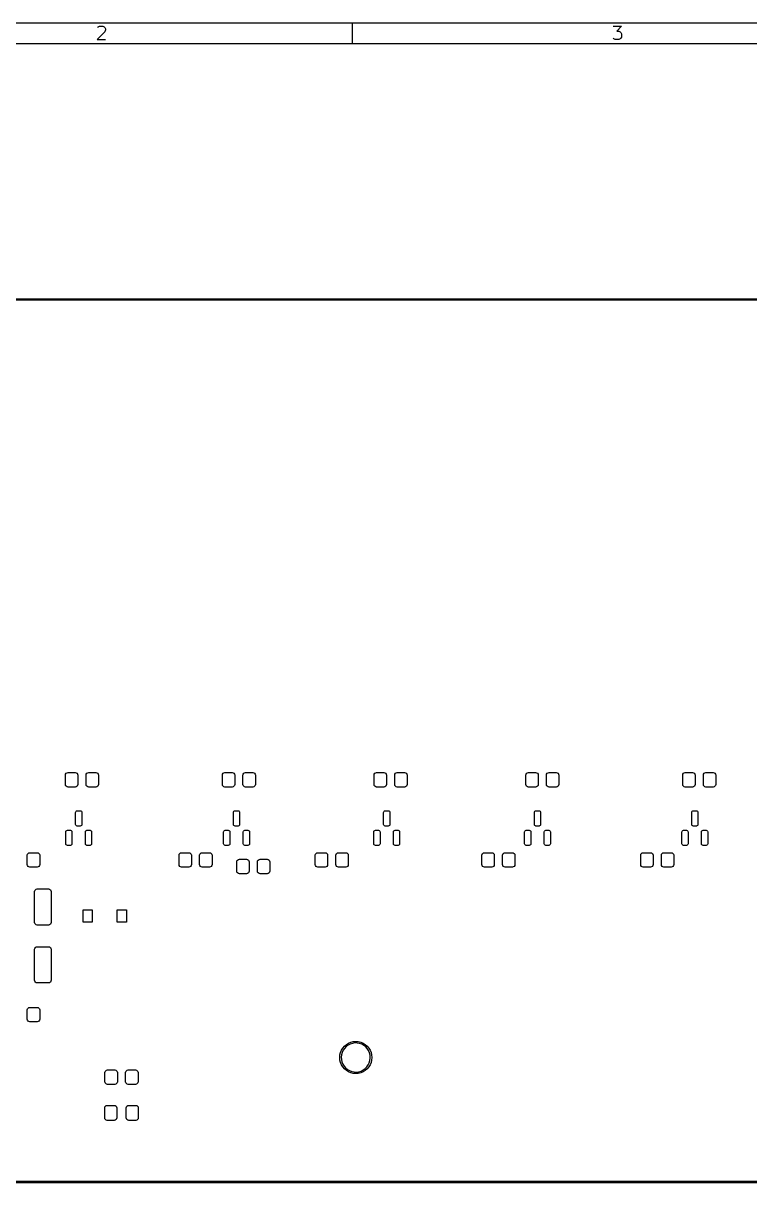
# Model space of a CAD drawing. Extents: x 10 to 287, y -200 to -10.
# Drawn here: x 78.1 to 148.5, y -122.3 to -10 of the extents above; entities that cross this region are included whole.
import ezdxf

# ---------------------------------------------------------------- set-up
doc = ezdxf.new("R2010")
doc.units = 0
doc.layers.add('BLACK', color=7, linetype='CONTINUOUS')

msp = doc.modelspace()

# ---------------------------------------------------------------- linework, layer by layer
at = {"layer": 'BLACK', "linetype": 'CONTINUOUS'}
for p, q in [((287.002, -10), (10, -10)), ((110, -12), (110, -10)), ((86.0036, -10.8452), (85.2607, -11.5881)), ((85.3226, -10.4119), (85.3845, -10.35)), ((85.3845, -10.35), (85.5083, -10.2881)), ((85.5083, -10.2881), (85.8179, -10.2881)), ((85.8179, -10.2881), (85.9417, -10.35)), ((85.9417, -10.35), (86.0036, -10.4119)), ((86.0036, -10.4119), (86.0655, -10.5357)), ((86.0655, -10.6595), (86.0036, -10.8452)), ((86.0655, -10.5357), (86.0655, -10.6595)), ((135.261, -10.2881), (136.065, -10.2881)), ((136.065, -10.2881), (135.632, -10.7833)), ((135.632, -10.7833), (135.818, -10.7833)), ((135.818, -10.7833), (135.942, -10.8452)), ((135.942, -10.8452), (136.004, -10.9071)), ((136.004, -10.9071), (136.065, -11.031)), ((136.065, -11.031), (136.065, -11.3405)), ((285.002, -12), (12, -12)), ((85.2607, -11.5881), (86.0655, -11.5881)), ((135.323, -11.5262), (135.261, -11.4643)), ((135.446, -11.5881), (135.323, -11.5262)), ((135.818, -11.5881), (135.446, -11.5881)), ((135.942, -11.5262), (135.818, -11.5881)), ((136.004, -11.4643), (135.942, -11.5262)), ((136.065, -11.3405), (136.004, -11.4643)), ((33.4913, -36.6809), (206.846, -36.7288)), ((206.771, -36.8788), (33.5663, -36.8309)), ((82.2, -82.85), (82.219, -82.7543)), ((82.2, -83.75), (82.2, -82.85)), ((82.219, -82.7543), (82.2732, -82.6732)), ((82.2732, -82.6732), (82.3543, -82.619)), ((82.3543, -82.619), (82.45, -82.6)), ((82.45, -82.6), (83.15, -82.6)), ((83.15, -82.6), (83.2457, -82.619)), ((83.2457, -82.619), (83.3268, -82.6732)), ((83.3268, -82.6732), (83.381, -82.7543)), ((83.381, -82.7543), (83.4, -82.85)), ((83.4, -82.85), (83.4, -83.75)), ((84.2, -82.85), (84.219, -82.7543)), ((84.2, -83.75), (84.2, -82.85)), ((84.219, -82.7543), (84.2732, -82.6732)), ((84.2732, -82.6732), (84.3543, -82.619)), ((84.3543, -82.619), (84.45, -82.6)), ((84.45, -82.6), (85.15, -82.6)), ((85.15, -82.6), (85.2457, -82.619)), ((85.2457, -82.619), (85.3268, -82.6732)), ((85.3268, -82.6732), (85.381, -82.7543)), ((85.381, -82.7543), (85.4, -82.85)), ((85.4, -82.85), (85.4, -83.75)), ((97.4, -82.85), (97.419, -82.7543)), ((97.4, -83.75), (97.4, -82.85)), ((97.419, -82.7543), (97.4732, -82.6732)), ((97.4732, -82.6732), (97.5543, -82.619)), ((97.5543, -82.619), (97.65, -82.6)), ((97.65, -82.6), (98.35, -82.6)), ((98.35, -82.6), (98.4457, -82.619)), ((98.4457, -82.619), (98.5268, -82.6732)), ((98.5268, -82.6732), (98.581, -82.7543)), ((98.581, -82.7543), (98.6, -82.85)), ((98.6, -82.85), (98.6, -83.75)), ((99.4, -82.85), (99.419, -82.7543)), ((99.4, -83.75), (99.4, -82.85)), ((99.419, -82.7543), (99.4732, -82.6732)), ((99.4732, -82.6732), (99.5543, -82.619)), ((99.5543, -82.619), (99.65, -82.6)), ((99.65, -82.6), (100.35, -82.6)), ((100.35, -82.6), (100.446, -82.619)), ((100.446, -82.619), (100.527, -82.6732)), ((100.527, -82.6732), (100.581, -82.7543)), ((100.581, -82.7543), (100.6, -82.85)), ((100.6, -82.85), (100.6, -83.75)), ((112.1, -82.85), (112.119, -82.7543)), ((112.1, -83.75), (112.1, -82.85)), ((112.119, -82.7543), (112.173, -82.6732)), ((112.173, -82.6732), (112.254, -82.619)), ((112.254, -82.619), (112.35, -82.6)), ((112.35, -82.6), (113.05, -82.6)), ((113.05, -82.6), (113.146, -82.619)), ((113.146, -82.619), (113.227, -82.6732)), ((113.227, -82.6732), (113.281, -82.7543)), ((113.281, -82.7543), (113.3, -82.85)), ((113.3, -82.85), (113.3, -83.75)), ((114.1, -82.85), (114.119, -82.7543)), ((114.1, -83.75), (114.1, -82.85)), ((114.119, -82.7543), (114.173, -82.6732)), ((114.173, -82.6732), (114.254, -82.619)), ((114.254, -82.619), (114.35, -82.6)), ((114.35, -82.6), (115.05, -82.6)), ((115.05, -82.6), (115.146, -82.619)), ((115.146, -82.619), (115.227, -82.6732)), ((115.227, -82.6732), (115.281, -82.7543)), ((115.281, -82.7543), (115.3, -82.85)), ((115.3, -82.85), (115.3, -83.75)), ((126.8, -82.85), (126.819, -82.7543)), ((126.8, -83.75), (126.8, -82.85)), ((126.819, -82.7543), (126.873, -82.6732)), ((126.873, -82.6732), (126.954, -82.619)), ((126.954, -82.619), (127.05, -82.6)), ((127.05, -82.6), (127.75, -82.6)), ((127.75, -82.6), (127.846, -82.619)), ((127.846, -82.619), (127.927, -82.6732)), ((127.927, -82.6732), (127.981, -82.7543)), ((127.981, -82.7543), (128, -82.85)), ((128, -82.85), (128, -83.75)), ((128.8, -82.85), (128.819, -82.7543)), ((128.8, -83.75), (128.8, -82.85)), ((128.819, -82.7543), (128.873, -82.6732)), ((128.873, -82.6732), (128.954, -82.619)), ((128.954, -82.619), (129.05, -82.6)), ((129.05, -82.6), (129.75, -82.6)), ((129.75, -82.6), (129.846, -82.619)), ((129.846, -82.619), (129.927, -82.6732)), ((129.927, -82.6732), (129.981, -82.7543)), ((129.981, -82.7543), (130, -82.85)), ((130, -82.85), (130, -83.75)), ((142, -82.85), (142.019, -82.7543)), ((142, -83.75), (142, -82.85)), ((142.019, -82.7543), (142.073, -82.6732)), ((142.073, -82.6732), (142.154, -82.619)), ((142.154, -82.619), (142.25, -82.6)), ((142.25, -82.6), (142.95, -82.6)), ((142.95, -82.6), (143.046, -82.619)), ((143.046, -82.619), (143.127, -82.6732)), ((143.127, -82.6732), (143.181, -82.7543)), ((143.181, -82.7543), (143.2, -82.85)), ((143.2, -82.85), (143.2, -83.75)), ((144, -82.85), (144.019, -82.7543)), ((144, -83.75), (144, -82.85)), ((144.019, -82.7543), (144.073, -82.6732)), ((144.073, -82.6732), (144.154, -82.619)), ((144.154, -82.619), (144.25, -82.6)), ((144.25, -82.6), (144.95, -82.6)), ((144.95, -82.6), (145.046, -82.619)), ((145.046, -82.619), (145.127, -82.6732)), ((145.127, -82.6732), (145.181, -82.7543)), ((145.181, -82.7543), (145.2, -82.85)), ((145.2, -82.85), (145.2, -83.75)), ((82.219, -83.8457), (82.2, -83.75)), ((82.2732, -83.9268), (82.219, -83.8457)), ((82.3543, -83.981), (82.2732, -83.9268)), ((82.45, -84), (82.3543, -83.981)), ((83.15, -84), (82.45, -84)), ((83.2457, -83.981), (83.15, -84)), ((83.3268, -83.9268), (83.2457, -83.981)), ((83.381, -83.8457), (83.3268, -83.9268)), ((83.4, -83.75), (83.381, -83.8457)), ((84.219, -83.8457), (84.2, -83.75)), ((84.2732, -83.9268), (84.219, -83.8457)), ((84.3543, -83.981), (84.2732, -83.9268)), ((84.45, -84), (84.3543, -83.981)), ((85.15, -84), (84.45, -84)), ((85.2457, -83.981), (85.15, -84)), ((85.3268, -83.9268), (85.2457, -83.981)), ((85.381, -83.8457), (85.3268, -83.9268)), ((85.4, -83.75), (85.381, -83.8457)), ((97.419, -83.8457), (97.4, -83.75)), ((97.4732, -83.9268), (97.419, -83.8457)), ((97.5543, -83.981), (97.4732, -83.9268)), ((97.65, -84), (97.5543, -83.981)), ((98.35, -84), (97.65, -84)), ((98.4457, -83.981), (98.35, -84)), ((98.5268, -83.9268), (98.4457, -83.981)), ((98.581, -83.8457), (98.5268, -83.9268)), ((98.6, -83.75), (98.581, -83.8457)), ((99.419, -83.8457), (99.4, -83.75)), ((99.4732, -83.9268), (99.419, -83.8457)), ((99.5543, -83.981), (99.4732, -83.9268)), ((99.65, -84), (99.5543, -83.981)), ((100.35, -84), (99.65, -84)), ((100.446, -83.981), (100.35, -84)), ((100.527, -83.9268), (100.446, -83.981)), ((100.581, -83.8457), (100.527, -83.9268)), ((100.6, -83.75), (100.581, -83.8457)), ((112.119, -83.8457), (112.1, -83.75)), ((112.173, -83.9268), (112.119, -83.8457)), ((112.254, -83.981), (112.173, -83.9268)), ((112.35, -84), (112.254, -83.981)), ((113.05, -84), (112.35, -84)), ((113.146, -83.981), (113.05, -84)), ((113.227, -83.9268), (113.146, -83.981)), ((113.281, -83.8457), (113.227, -83.9268)), ((113.3, -83.75), (113.281, -83.8457)), ((114.119, -83.8457), (114.1, -83.75)), ((114.173, -83.9268), (114.119, -83.8457)), ((114.254, -83.981), (114.173, -83.9268)), ((114.35, -84), (114.254, -83.981)), ((115.05, -84), (114.35, -84)), ((115.146, -83.981), (115.05, -84)), ((115.227, -83.9268), (115.146, -83.981)), ((115.281, -83.8457), (115.227, -83.9268)), ((115.3, -83.75), (115.281, -83.8457)), ((126.819, -83.8457), (126.8, -83.75)), ((126.873, -83.9268), (126.819, -83.8457)), ((126.954, -83.981), (126.873, -83.9268)), ((127.05, -84), (126.954, -83.981)), ((127.75, -84), (127.05, -84)), ((127.846, -83.981), (127.75, -84)), ((127.927, -83.9268), (127.846, -83.981)), ((127.981, -83.8457), (127.927, -83.9268)), ((128, -83.75), (127.981, -83.8457)), ((128.819, -83.8457), (128.8, -83.75)), ((128.873, -83.9268), (128.819, -83.8457)), ((128.954, -83.981), (128.873, -83.9268)), ((129.05, -84), (128.954, -83.981)), ((129.75, -84), (129.05, -84)), ((129.846, -83.981), (129.75, -84)), ((129.927, -83.9268), (129.846, -83.981)), ((129.981, -83.8457), (129.927, -83.9268)), ((130, -83.75), (129.981, -83.8457)), ((142.019, -83.8457), (142, -83.75)), ((142.073, -83.9268), (142.019, -83.8457)), ((142.154, -83.981), (142.073, -83.9268)), ((142.25, -84), (142.154, -83.981)), ((142.95, -84), (142.25, -84)), ((143.046, -83.981), (142.95, -84)), ((143.127, -83.9268), (143.046, -83.981)), ((143.181, -83.8457), (143.127, -83.9268)), ((143.2, -83.75), (143.181, -83.8457)), ((144.019, -83.8457), (144, -83.75)), ((144.073, -83.9268), (144.019, -83.8457)), ((144.154, -83.981), (144.073, -83.9268)), ((144.25, -84), (144.154, -83.981)), ((144.95, -84), (144.25, -84)), ((145.046, -83.981), (144.95, -84)), ((145.127, -83.9268), (145.046, -83.981)), ((145.181, -83.8457), (145.127, -83.9268)), ((145.2, -83.75), (145.181, -83.8457)), ((83.1832, -86.4613), (83.1946, -86.4039)), ((83.1832, -87.6363), (83.1832, -86.4613)), ((83.1946, -86.4039), (83.2271, -86.3553)), ((83.2271, -86.3553), (83.2758, -86.3228)), ((83.2758, -86.3228), (83.3332, -86.3113)), ((83.3332, -86.3113), (83.6332, -86.3113)), ((83.6332, -86.3113), (83.6906, -86.3228)), ((83.6906, -86.3228), (83.7393, -86.3553)), ((83.7393, -86.3553), (83.7718, -86.4039)), ((83.7718, -86.4039), (83.7832, -86.4613)), ((83.7832, -86.4613), (83.7832, -87.6363)), ((98.4771, -86.4613), (98.4886, -86.4039)), ((98.4771, -87.6363), (98.4771, -86.4613)), ((98.4886, -86.4039), (98.5211, -86.3553)), ((98.5211, -86.3553), (98.5697, -86.3228)), ((98.5697, -86.3228), (98.6271, -86.3113)), ((98.6271, -86.3113), (98.9271, -86.3113)), ((98.9271, -86.3113), (98.9845, -86.3228)), ((98.9845, -86.3228), (99.0332, -86.3553)), ((99.0332, -86.3553), (99.0657, -86.4039)), ((99.0657, -86.4039), (99.0771, -86.4613)), ((99.0771, -86.4613), (99.0771, -87.6363)), ((113.028, -86.4613), (113.04, -86.4039)), ((113.028, -87.6363), (113.028, -86.4613)), ((113.04, -86.4039), (113.072, -86.3553)), ((113.072, -86.3553), (113.121, -86.3228)), ((113.121, -86.3228), (113.178, -86.3113)), ((113.178, -86.3113), (113.478, -86.3113)), ((113.478, -86.3113), (113.536, -86.3228)), ((113.536, -86.3228), (113.584, -86.3553)), ((113.584, -86.3553), (113.617, -86.4039)), ((113.617, -86.4039), (113.628, -86.4613)), ((113.628, -86.4613), (113.628, -87.6363)), ((127.633, -86.4613), (127.645, -86.4039)), ((127.633, -87.6363), (127.633, -86.4613)), ((127.645, -86.4039), (127.677, -86.3553)), ((127.677, -86.3553), (127.726, -86.3228)), ((127.726, -86.3228), (127.783, -86.3113)), ((127.783, -86.3113), (128.083, -86.3113)), ((128.083, -86.3113), (128.141, -86.3228)), ((128.141, -86.3228), (128.189, -86.3553)), ((128.189, -86.3553), (128.222, -86.4039)), ((128.222, -86.4039), (128.233, -86.4613)), ((128.233, -86.4613), (128.233, -87.6363)), ((142.873, -86.4613), (142.885, -86.4039)), ((142.873, -87.6363), (142.873, -86.4613)), ((142.885, -86.4039), (142.917, -86.3553)), ((142.917, -86.3553), (142.966, -86.3228)), ((142.966, -86.3228), (143.023, -86.3113)), ((143.023, -86.3113), (143.323, -86.3113)), ((143.323, -86.3113), (143.381, -86.3228)), ((143.381, -86.3228), (143.429, -86.3553)), ((143.429, -86.3553), (143.462, -86.4039)), ((143.462, -86.4039), (143.473, -86.4613)), ((143.473, -86.4613), (143.473, -87.6363)), ((82.2332, -88.3363), (82.2446, -88.2789)), ((82.2332, -89.5113), (82.2332, -88.3363)), ((82.2446, -88.2789), (82.2771, -88.2303)), ((82.2771, -88.2303), (82.3258, -88.1978)), ((82.3258, -88.1978), (82.3832, -88.1863)), ((82.3832, -88.1863), (82.6832, -88.1863)), ((82.6832, -88.1863), (82.7406, -88.1978)), ((82.7406, -88.1978), (82.7893, -88.2303)), ((82.7893, -88.2303), (82.8218, -88.2789)), ((82.8218, -88.2789), (82.8332, -88.3363)), ((82.8332, -88.3363), (82.8332, -89.5113)), ((83.1946, -87.6937), (83.1832, -87.6363)), ((83.2271, -87.7424), (83.1946, -87.6937)), ((83.2758, -87.7749), (83.2271, -87.7424)), ((83.3332, -87.7863), (83.2758, -87.7749)), ((83.6332, -87.7863), (83.3332, -87.7863)), ((83.6906, -87.7749), (83.6332, -87.7863)), ((83.7393, -87.7424), (83.6906, -87.7749)), ((83.7718, -87.6937), (83.7393, -87.7424)), ((83.7832, -87.6363), (83.7718, -87.6937)), ((84.1332, -88.3363), (84.1446, -88.2789)), ((84.1332, -89.5113), (84.1332, -88.3363)), ((84.1446, -88.2789), (84.1771, -88.2303)), ((84.1771, -88.2303), (84.2258, -88.1978)), ((84.2258, -88.1978), (84.2832, -88.1863)), ((84.2832, -88.1863), (84.5832, -88.1863)), ((84.5832, -88.1863), (84.6406, -88.1978)), ((84.6406, -88.1978), (84.6893, -88.2303)), ((84.6893, -88.2303), (84.7218, -88.2789)), ((84.7218, -88.2789), (84.7332, -88.3363)), ((84.7332, -88.3363), (84.7332, -89.5113)), ((97.5271, -88.3363), (97.5386, -88.2789)), ((97.5271, -89.5113), (97.5271, -88.3363)), ((97.5386, -88.2789), (97.5711, -88.2303)), ((97.5711, -88.2303), (97.6197, -88.1978)), ((97.6197, -88.1978), (97.6771, -88.1863)), ((97.6771, -88.1863), (97.9771, -88.1863)), ((97.9771, -88.1863), (98.0345, -88.1978)), ((98.0345, -88.1978), (98.0832, -88.2303)), ((98.0832, -88.2303), (98.1157, -88.2789)), ((98.1157, -88.2789), (98.1271, -88.3363)), ((98.1271, -88.3363), (98.1271, -89.5113)), ((98.4886, -87.6937), (98.4771, -87.6363)), ((98.5211, -87.7424), (98.4886, -87.6937)), ((98.5697, -87.7749), (98.5211, -87.7424)), ((98.6271, -87.7863), (98.5697, -87.7749)), ((98.9271, -87.7863), (98.6271, -87.7863)), ((98.9845, -87.7749), (98.9271, -87.7863)), ((99.0332, -87.7424), (98.9845, -87.7749)), ((99.0657, -87.6937), (99.0332, -87.7424)), ((99.0771, -87.6363), (99.0657, -87.6937)), ((99.4271, -88.3363), (99.4386, -88.2789)), ((99.4271, -89.5113), (99.4271, -88.3363)), ((99.4386, -88.2789), (99.4711, -88.2303)), ((99.4711, -88.2303), (99.5197, -88.1978)), ((99.5197, -88.1978), (99.5771, -88.1863)), ((99.5771, -88.1863), (99.8771, -88.1863)), ((99.8771, -88.1863), (99.9345, -88.1978)), ((99.9345, -88.1978), (99.9832, -88.2303)), ((99.9832, -88.2303), (100.016, -88.2789)), ((100.016, -88.2789), (100.027, -88.3363)), ((100.027, -88.3363), (100.027, -89.5113)), ((112.078, -88.3363), (112.09, -88.2789)), ((112.078, -89.5113), (112.078, -88.3363)), ((112.09, -88.2789), (112.122, -88.2303)), ((112.122, -88.2303), (112.171, -88.1978)), ((112.171, -88.1978), (112.228, -88.1863)), ((112.228, -88.1863), (112.528, -88.1863)), ((112.528, -88.1863), (112.586, -88.1978)), ((112.586, -88.1978), (112.634, -88.2303)), ((112.634, -88.2303), (112.667, -88.2789)), ((112.667, -88.2789), (112.678, -88.3363)), ((112.678, -88.3363), (112.678, -89.5113)), ((113.04, -87.6937), (113.028, -87.6363)), ((113.072, -87.7424), (113.04, -87.6937)), ((113.121, -87.7749), (113.072, -87.7424)), ((113.178, -87.7863), (113.121, -87.7749)), ((113.478, -87.7863), (113.178, -87.7863)), ((113.536, -87.7749), (113.478, -87.7863)), ((113.584, -87.7424), (113.536, -87.7749)), ((113.617, -87.6937), (113.584, -87.7424)), ((113.628, -87.6363), (113.617, -87.6937)), ((113.978, -88.3363), (113.99, -88.2789)), ((113.978, -89.5113), (113.978, -88.3363)), ((113.99, -88.2789), (114.022, -88.2303)), ((114.022, -88.2303), (114.071, -88.1978)), ((114.071, -88.1978), (114.128, -88.1863)), ((114.128, -88.1863), (114.428, -88.1863)), ((114.428, -88.1863), (114.486, -88.1978)), ((114.486, -88.1978), (114.534, -88.2303)), ((114.534, -88.2303), (114.567, -88.2789)), ((114.567, -88.2789), (114.578, -88.3363)), ((114.578, -88.3363), (114.578, -89.5113)), ((126.683, -88.3363), (126.695, -88.2789)), ((126.683, -89.5113), (126.683, -88.3363)), ((126.695, -88.2789), (126.727, -88.2303)), ((126.727, -88.2303), (126.776, -88.1978)), ((126.776, -88.1978), (126.833, -88.1863)), ((126.833, -88.1863), (127.133, -88.1863)), ((127.133, -88.1863), (127.191, -88.1978)), ((127.191, -88.1978), (127.239, -88.2303)), ((127.239, -88.2303), (127.272, -88.2789)), ((127.272, -88.2789), (127.283, -88.3363)), ((127.283, -88.3363), (127.283, -89.5113)), ((127.645, -87.6937), (127.633, -87.6363)), ((127.677, -87.7424), (127.645, -87.6937)), ((127.726, -87.7749), (127.677, -87.7424)), ((127.783, -87.7863), (127.726, -87.7749)), ((128.083, -87.7863), (127.783, -87.7863)), ((128.141, -87.7749), (128.083, -87.7863)), ((128.189, -87.7424), (128.141, -87.7749)), ((128.222, -87.6937), (128.189, -87.7424)), ((128.233, -87.6363), (128.222, -87.6937)), ((128.583, -88.3363), (128.595, -88.2789)), ((128.583, -89.5113), (128.583, -88.3363)), ((128.595, -88.2789), (128.627, -88.2303)), ((128.627, -88.2303), (128.676, -88.1978)), ((128.676, -88.1978), (128.733, -88.1863)), ((128.733, -88.1863), (129.033, -88.1863)), ((129.033, -88.1863), (129.091, -88.1978)), ((129.091, -88.1978), (129.139, -88.2303)), ((129.139, -88.2303), (129.172, -88.2789)), ((129.172, -88.2789), (129.183, -88.3363)), ((129.183, -88.3363), (129.183, -89.5113)), ((141.923, -88.3363), (141.935, -88.2789)), ((141.923, -89.5113), (141.923, -88.3363)), ((141.935, -88.2789), (141.967, -88.2303)), ((141.967, -88.2303), (142.016, -88.1978)), ((142.016, -88.1978), (142.073, -88.1863)), ((142.073, -88.1863), (142.373, -88.1863)), ((142.373, -88.1863), (142.431, -88.1978)), ((142.431, -88.1978), (142.479, -88.2303)), ((142.479, -88.2303), (142.512, -88.2789)), ((142.512, -88.2789), (142.523, -88.3363)), ((142.523, -88.3363), (142.523, -89.5113)), ((142.885, -87.6937), (142.873, -87.6363)), ((142.917, -87.7424), (142.885, -87.6937)), ((142.966, -87.7749), (142.917, -87.7424)), ((143.023, -87.7863), (142.966, -87.7749)), ((143.323, -87.7863), (143.023, -87.7863)), ((143.381, -87.7749), (143.323, -87.7863)), ((143.429, -87.7424), (143.381, -87.7749)), ((143.462, -87.6937), (143.429, -87.7424)), ((143.473, -87.6363), (143.462, -87.6937)), ((143.823, -88.3363), (143.835, -88.2789)), ((143.823, -89.5113), (143.823, -88.3363)), ((143.835, -88.2789), (143.867, -88.2303)), ((143.867, -88.2303), (143.916, -88.1978)), ((143.916, -88.1978), (143.973, -88.1863)), ((143.973, -88.1863), (144.273, -88.1863)), ((144.273, -88.1863), (144.331, -88.1978)), ((144.331, -88.1978), (144.379, -88.2303)), ((144.379, -88.2303), (144.412, -88.2789)), ((144.412, -88.2789), (144.423, -88.3363)), ((144.423, -88.3363), (144.423, -89.5113)), ((82.2446, -89.5687), (82.2332, -89.5113)), ((82.2771, -89.6174), (82.2446, -89.5687)), ((82.3258, -89.6499), (82.2771, -89.6174)), ((82.3832, -89.6613), (82.3258, -89.6499)), ((82.6832, -89.6613), (82.3832, -89.6613)), ((82.7406, -89.6499), (82.6832, -89.6613)), ((82.7893, -89.6174), (82.7406, -89.6499)), ((82.8218, -89.5687), (82.7893, -89.6174)), ((82.8332, -89.5113), (82.8218, -89.5687)), ((84.1446, -89.5687), (84.1332, -89.5113)), ((84.1771, -89.6174), (84.1446, -89.5687)), ((84.2258, -89.6499), (84.1771, -89.6174)), ((84.2832, -89.6613), (84.2258, -89.6499)), ((84.5832, -89.6613), (84.2832, -89.6613)), ((84.6406, -89.6499), (84.5832, -89.6613)), ((84.6893, -89.6174), (84.6406, -89.6499)), ((84.7218, -89.5687), (84.6893, -89.6174)), ((84.7332, -89.5113), (84.7218, -89.5687)), ((97.5386, -89.5687), (97.5271, -89.5113)), ((97.5711, -89.6174), (97.5386, -89.5687)), ((97.6197, -89.6499), (97.5711, -89.6174)), ((97.6771, -89.6613), (97.6197, -89.6499)), ((97.9771, -89.6613), (97.6771, -89.6613)), ((98.0345, -89.6499), (97.9771, -89.6613)), ((98.0832, -89.6174), (98.0345, -89.6499)), ((98.1157, -89.5687), (98.0832, -89.6174)), ((98.1271, -89.5113), (98.1157, -89.5687)), ((99.4386, -89.5687), (99.4271, -89.5113)), ((99.4711, -89.6174), (99.4386, -89.5687)), ((99.5197, -89.6499), (99.4711, -89.6174)), ((99.5771, -89.6613), (99.5197, -89.6499)), ((99.8771, -89.6613), (99.5771, -89.6613)), ((99.9345, -89.6499), (99.8771, -89.6613)), ((99.9832, -89.6174), (99.9345, -89.6499)), ((100.016, -89.5687), (99.9832, -89.6174)), ((100.027, -89.5113), (100.016, -89.5687)), ((112.09, -89.5687), (112.078, -89.5113)), ((112.122, -89.6174), (112.09, -89.5687)), ((112.171, -89.6499), (112.122, -89.6174)), ((112.228, -89.6613), (112.171, -89.6499)), ((112.528, -89.6613), (112.228, -89.6613)), ((112.586, -89.6499), (112.528, -89.6613)), ((112.634, -89.6174), (112.586, -89.6499)), ((112.667, -89.5687), (112.634, -89.6174)), ((112.678, -89.5113), (112.667, -89.5687)), ((113.99, -89.5687), (113.978, -89.5113)), ((114.022, -89.6174), (113.99, -89.5687)), ((114.071, -89.6499), (114.022, -89.6174)), ((114.128, -89.6613), (114.071, -89.6499)), ((114.428, -89.6613), (114.128, -89.6613)), ((114.486, -89.6499), (114.428, -89.6613)), ((114.534, -89.6174), (114.486, -89.6499)), ((114.567, -89.5687), (114.534, -89.6174)), ((114.578, -89.5113), (114.567, -89.5687)), ((126.695, -89.5687), (126.683, -89.5113)), ((126.727, -89.6174), (126.695, -89.5687)), ((126.776, -89.6499), (126.727, -89.6174)), ((126.833, -89.6613), (126.776, -89.6499)), ((127.133, -89.6613), (126.833, -89.6613)), ((127.191, -89.6499), (127.133, -89.6613)), ((127.239, -89.6174), (127.191, -89.6499)), ((127.272, -89.5687), (127.239, -89.6174)), ((127.283, -89.5113), (127.272, -89.5687)), ((128.595, -89.5687), (128.583, -89.5113)), ((128.627, -89.6174), (128.595, -89.5687)), ((128.676, -89.6499), (128.627, -89.6174)), ((128.733, -89.6613), (128.676, -89.6499)), ((129.033, -89.6613), (128.733, -89.6613)), ((129.091, -89.6499), (129.033, -89.6613)), ((129.139, -89.6174), (129.091, -89.6499)), ((129.172, -89.5687), (129.139, -89.6174)), ((129.183, -89.5113), (129.172, -89.5687)), ((141.935, -89.5687), (141.923, -89.5113)), ((141.967, -89.6174), (141.935, -89.5687)), ((142.016, -89.6499), (141.967, -89.6174)), ((142.073, -89.6613), (142.016, -89.6499)), ((142.373, -89.6613), (142.073, -89.6613)), ((142.431, -89.6499), (142.373, -89.6613)), ((142.479, -89.6174), (142.431, -89.6499)), ((142.512, -89.5687), (142.479, -89.6174)), ((142.523, -89.5113), (142.512, -89.5687)), ((143.835, -89.5687), (143.823, -89.5113)), ((143.867, -89.6174), (143.835, -89.5687)), ((143.916, -89.6499), (143.867, -89.6174)), ((143.973, -89.6613), (143.916, -89.6499)), ((144.273, -89.6613), (143.973, -89.6613)), ((144.331, -89.6499), (144.273, -89.6613)), ((144.379, -89.6174), (144.331, -89.6499)), ((144.412, -89.5687), (144.379, -89.6174)), ((144.423, -89.5113), (144.412, -89.5687)), ((78.505, -90.6121), (78.524, -90.5164)), ((78.505, -91.5121), (78.505, -90.6121)), ((78.524, -90.5164), (78.5782, -90.4353)), ((78.5782, -90.4353), (78.6593, -90.3811)), ((78.6593, -90.3811), (78.755, -90.3621)), ((78.755, -90.3621), (79.455, -90.3621)), ((79.455, -90.3621), (79.5507, -90.3811)), ((79.5507, -90.3811), (79.6318, -90.4353)), ((79.6318, -90.4353), (79.686, -90.5164)), ((79.686, -90.5164), (79.705, -90.6121)), ((79.705, -90.6121), (79.705, -91.5121)), ((93.2, -90.6121), (93.219, -90.5164)), ((93.2, -91.5121), (93.2, -90.6121)), ((93.219, -90.5164), (93.2732, -90.4353)), ((93.2732, -90.4353), (93.3543, -90.3811)), ((93.3543, -90.3811), (93.45, -90.3621)), ((93.45, -90.3621), (94.15, -90.3621)), ((94.15, -90.3621), (94.2457, -90.3811)), ((94.2457, -90.3811), (94.3268, -90.4353)), ((94.3268, -90.4353), (94.381, -90.5164)), ((94.381, -90.5164), (94.4, -90.6121)), ((94.4, -90.6121), (94.4, -91.5121)), ((95.2, -90.6121), (95.219, -90.5164)), ((95.2, -91.5121), (95.2, -90.6121)), ((95.219, -90.5164), (95.2732, -90.4353)), ((95.2732, -90.4353), (95.3543, -90.3811)), ((95.3543, -90.3811), (95.45, -90.3621)), ((95.45, -90.3621), (96.15, -90.3621)), ((96.15, -90.3621), (96.2457, -90.3811)), ((96.2457, -90.3811), (96.3268, -90.4353)), ((96.3268, -90.4353), (96.381, -90.5164)), ((96.381, -90.5164), (96.4, -90.6121)), ((96.4, -90.6121), (96.4, -91.5121)), ((106.4, -90.6121), (106.419, -90.5164)), ((106.4, -91.5121), (106.4, -90.6121)), ((106.419, -90.5164), (106.473, -90.4353)), ((106.473, -90.4353), (106.554, -90.3811)), ((106.554, -90.3811), (106.65, -90.3621)), ((106.65, -90.3621), (107.35, -90.3621)), ((107.35, -90.3621), (107.446, -90.3811)), ((107.446, -90.3811), (107.527, -90.4353)), ((107.527, -90.4353), (107.581, -90.5164)), ((107.581, -90.5164), (107.6, -90.6121)), ((107.6, -90.6121), (107.6, -91.5121)), ((108.4, -90.6121), (108.419, -90.5164)), ((108.4, -91.5121), (108.4, -90.6121)), ((108.419, -90.5164), (108.473, -90.4353)), ((108.473, -90.4353), (108.554, -90.3811)), ((108.554, -90.3811), (108.65, -90.3621)), ((108.65, -90.3621), (109.35, -90.3621)), ((109.35, -90.3621), (109.446, -90.3811)), ((109.446, -90.3811), (109.527, -90.4353)), ((109.527, -90.4353), (109.581, -90.5164)), ((109.581, -90.5164), (109.6, -90.6121)), ((109.6, -90.6121), (109.6, -91.5121)), ((122.544, -90.6121), (122.564, -90.5164)), ((122.544, -91.5121), (122.544, -90.6121)), ((122.564, -90.5164), (122.618, -90.4353)), ((122.618, -90.4353), (122.699, -90.3811)), ((122.699, -90.3811), (122.794, -90.3621)), ((122.794, -90.3621), (123.494, -90.3621)), ((123.494, -90.3621), (123.59, -90.3811)), ((123.59, -90.3811), (123.671, -90.4353)), ((123.671, -90.4353), (123.725, -90.5164)), ((123.725, -90.5164), (123.744, -90.6121)), ((123.744, -90.6121), (123.744, -91.5121)), ((124.544, -90.6121), (124.564, -90.5164)), ((124.544, -91.5121), (124.544, -90.6121)), ((124.564, -90.5164), (124.618, -90.4353)), ((124.618, -90.4353), (124.699, -90.3811)), ((124.699, -90.3811), (124.794, -90.3621)), ((124.794, -90.3621), (125.494, -90.3621)), ((125.494, -90.3621), (125.59, -90.3811)), ((125.59, -90.3811), (125.671, -90.4353)), ((125.671, -90.4353), (125.725, -90.5164)), ((125.725, -90.5164), (125.744, -90.6121)), ((125.744, -90.6121), (125.744, -91.5121)), ((137.931, -90.6121), (137.95, -90.5164)), ((137.931, -91.5121), (137.931, -90.6121)), ((137.95, -90.5164), (138.004, -90.4353)), ((138.004, -90.4353), (138.086, -90.3811)), ((138.086, -90.3811), (138.181, -90.3621)), ((138.181, -90.3621), (138.881, -90.3621)), ((138.881, -90.3621), (138.977, -90.3811)), ((138.977, -90.3811), (139.058, -90.4353)), ((139.058, -90.4353), (139.112, -90.5164)), ((139.112, -90.5164), (139.131, -90.6121)), ((139.131, -90.6121), (139.131, -91.5121)), ((139.931, -90.6121), (139.95, -90.5164)), ((139.931, -91.5121), (139.931, -90.6121)), ((139.95, -90.5164), (140.004, -90.4353)), ((140.004, -90.4353), (140.086, -90.3811)), ((140.086, -90.3811), (140.181, -90.3621)), ((140.181, -90.3621), (140.881, -90.3621)), ((140.881, -90.3621), (140.977, -90.3811)), ((140.977, -90.3811), (141.058, -90.4353)), ((141.058, -90.4353), (141.112, -90.5164)), ((141.112, -90.5164), (141.131, -90.6121)), ((141.131, -90.6121), (141.131, -91.5121)), ((78.524, -91.6077), (78.505, -91.5121)), ((78.5782, -91.6888), (78.524, -91.6077)), ((78.6593, -91.743), (78.5782, -91.6888)), ((78.755, -91.7621), (78.6593, -91.743)), ((79.455, -91.7621), (78.755, -91.7621)), ((79.5507, -91.743), (79.455, -91.7621)), ((79.6318, -91.6888), (79.5507, -91.743)), ((79.686, -91.6077), (79.6318, -91.6888)), ((79.705, -91.5121), (79.686, -91.6077)), ((93.219, -91.6077), (93.2, -91.5121)), ((93.2732, -91.6888), (93.219, -91.6077)), ((93.3543, -91.743), (93.2732, -91.6888)), ((93.45, -91.7621), (93.3543, -91.743)), ((94.15, -91.7621), (93.45, -91.7621)), ((94.2457, -91.743), (94.15, -91.7621)), ((94.3268, -91.6888), (94.2457, -91.743)), ((94.381, -91.6077), (94.3268, -91.6888)), ((94.4, -91.5121), (94.381, -91.6077)), ((95.219, -91.6077), (95.2, -91.5121)), ((95.2732, -91.6888), (95.219, -91.6077)), ((95.3543, -91.743), (95.2732, -91.6888)), ((95.45, -91.7621), (95.3543, -91.743)), ((96.15, -91.7621), (95.45, -91.7621)), ((96.2457, -91.743), (96.15, -91.7621)), ((96.3268, -91.6888), (96.2457, -91.743)), ((96.381, -91.6077), (96.3268, -91.6888)), ((96.4, -91.5121), (96.381, -91.6077)), ((98.8, -91.25), (98.819, -91.1543)), ((98.8, -92.15), (98.8, -91.25)), ((98.819, -91.1543), (98.8732, -91.0732)), ((98.8732, -91.0732), (98.9543, -91.019)), ((98.9543, -91.019), (99.05, -91)), ((99.05, -91), (99.75, -91)), ((99.75, -91), (99.8457, -91.019)), ((99.8457, -91.019), (99.9268, -91.0732)), ((99.9268, -91.0732), (99.981, -91.1543)), ((99.981, -91.1543), (100, -91.25)), ((100, -91.25), (100, -92.15)), ((100.8, -91.25), (100.819, -91.1543)), ((100.8, -92.15), (100.8, -91.25)), ((100.819, -91.1543), (100.873, -91.0732)), ((100.873, -91.0732), (100.954, -91.019)), ((100.954, -91.019), (101.05, -91)), ((101.05, -91), (101.75, -91)), ((101.75, -91), (101.846, -91.019)), ((101.846, -91.019), (101.927, -91.0732)), ((101.927, -91.0732), (101.981, -91.1543)), ((101.981, -91.1543), (102, -91.25)), ((102, -91.25), (102, -92.15)), ((106.419, -91.6077), (106.4, -91.5121)), ((106.473, -91.6888), (106.419, -91.6077)), ((106.554, -91.743), (106.473, -91.6888)), ((106.65, -91.7621), (106.554, -91.743)), ((107.35, -91.7621), (106.65, -91.7621)), ((107.446, -91.743), (107.35, -91.7621)), ((107.527, -91.6888), (107.446, -91.743)), ((107.581, -91.6077), (107.527, -91.6888)), ((107.6, -91.5121), (107.581, -91.6077)), ((108.419, -91.6077), (108.4, -91.5121)), ((108.473, -91.6888), (108.419, -91.6077)), ((108.554, -91.743), (108.473, -91.6888)), ((108.65, -91.7621), (108.554, -91.743)), ((109.35, -91.7621), (108.65, -91.7621)), ((109.446, -91.743), (109.35, -91.7621)), ((109.527, -91.6888), (109.446, -91.743)), ((109.581, -91.6077), (109.527, -91.6888)), ((109.6, -91.5121), (109.581, -91.6077)), ((122.564, -91.6077), (122.544, -91.5121)), ((122.618, -91.6888), (122.564, -91.6077)), ((122.699, -91.743), (122.618, -91.6888)), ((122.794, -91.7621), (122.699, -91.743)), ((123.494, -91.7621), (122.794, -91.7621)), ((123.59, -91.743), (123.494, -91.7621)), ((123.671, -91.6888), (123.59, -91.743)), ((123.725, -91.6077), (123.671, -91.6888)), ((123.744, -91.5121), (123.725, -91.6077)), ((124.564, -91.6077), (124.544, -91.5121)), ((124.618, -91.6888), (124.564, -91.6077)), ((124.699, -91.743), (124.618, -91.6888)), ((124.794, -91.7621), (124.699, -91.743)), ((125.494, -91.7621), (124.794, -91.7621)), ((125.59, -91.743), (125.494, -91.7621)), ((125.671, -91.6888), (125.59, -91.743)), ((125.725, -91.6077), (125.671, -91.6888)), ((125.744, -91.5121), (125.725, -91.6077)), ((137.95, -91.6077), (137.931, -91.5121)), ((138.004, -91.6888), (137.95, -91.6077)), ((138.086, -91.743), (138.004, -91.6888)), ((138.181, -91.7621), (138.086, -91.743)), ((138.881, -91.7621), (138.181, -91.7621)), ((138.977, -91.743), (138.881, -91.7621)), ((139.058, -91.6888), (138.977, -91.743)), ((139.112, -91.6077), (139.058, -91.6888)), ((139.131, -91.5121), (139.112, -91.6077)), ((139.95, -91.6077), (139.931, -91.5121)), ((140.004, -91.6888), (139.95, -91.6077)), ((140.086, -91.743), (140.004, -91.6888)), ((140.181, -91.7621), (140.086, -91.743)), ((140.881, -91.7621), (140.181, -91.7621)), ((140.977, -91.743), (140.881, -91.7621)), ((141.058, -91.6888), (140.977, -91.743)), ((141.112, -91.6077), (141.058, -91.6888)), ((141.131, -91.5121), (141.112, -91.6077)), ((98.819, -92.2457), (98.8, -92.15)), ((98.8732, -92.3268), (98.819, -92.2457)), ((98.9543, -92.381), (98.8732, -92.3268)), ((99.05, -92.4), (98.9543, -92.381)), ((99.75, -92.4), (99.05, -92.4)), ((99.8457, -92.381), (99.75, -92.4)), ((99.9268, -92.3268), (99.8457, -92.381)), ((99.981, -92.2457), (99.9268, -92.3268)), ((100, -92.15), (99.981, -92.2457)), ((100.819, -92.2457), (100.8, -92.15)), ((100.873, -92.3268), (100.819, -92.2457)), ((100.954, -92.381), (100.873, -92.3268)), ((101.05, -92.4), (100.954, -92.381)), ((101.75, -92.4), (101.05, -92.4)), ((101.846, -92.381), (101.75, -92.4)), ((101.927, -92.3268), (101.846, -92.381)), ((101.981, -92.2457), (101.927, -92.3268)), ((102, -92.15), (101.981, -92.2457)), ((79.21, -94.125), (79.229, -94.0293)), ((79.21, -97.125), (79.21, -94.125)), ((79.229, -94.0293), (79.2832, -93.9482)), ((79.2832, -93.9482), (79.3643, -93.894)), ((79.3643, -93.894), (79.46, -93.875)), ((79.46, -93.875), (80.56, -93.875)), ((80.56, -93.875), (80.6557, -93.894)), ((80.6557, -93.894), (80.7368, -93.9482)), ((80.7368, -93.9482), (80.791, -94.0293)), ((80.791, -94.0293), (80.81, -94.125)), ((80.81, -94.125), (80.81, -97.125)), ((83.9, -97.1), (83.9, -95.9)), ((83.9, -95.9), (84.8, -95.9)), ((84.8, -95.9), (84.8, -97.1)), ((87.2, -97.1), (87.2, -95.9)), ((87.2, -95.9), (88.1, -95.9)), ((88.1, -95.9), (88.1, -97.1)), ((79.229, -97.2207), (79.21, -97.125)), ((79.2832, -97.3018), (79.229, -97.2207)), ((79.3643, -97.356), (79.2832, -97.3018)), ((79.46, -97.375), (79.3643, -97.356)), ((80.56, -97.375), (79.46, -97.375)), ((80.6557, -97.356), (80.56, -97.375)), ((80.7368, -97.3018), (80.6557, -97.356)), ((80.791, -97.2207), (80.7368, -97.3018)), ((80.81, -97.125), (80.791, -97.2207)), ((84.8, -97.1), (83.9, -97.1)), ((88.1, -97.1), (87.2, -97.1)), ((79.21, -99.725), (79.229, -99.6293)), ((79.21, -102.725), (79.21, -99.725)), ((79.229, -99.6293), (79.2832, -99.5482)), ((79.2832, -99.5482), (79.3643, -99.494)), ((79.3643, -99.494), (79.46, -99.475)), ((79.46, -99.475), (80.56, -99.475)), ((80.56, -99.475), (80.6557, -99.494)), ((80.6557, -99.494), (80.7368, -99.5482)), ((80.7368, -99.5482), (80.791, -99.6293)), ((80.791, -99.6293), (80.81, -99.725)), ((80.81, -99.725), (80.81, -102.725)), ((79.229, -102.821), (79.21, -102.725)), ((79.2832, -102.902), (79.229, -102.821)), ((79.3643, -102.956), (79.2832, -102.902)), ((79.46, -102.975), (79.3643, -102.956)), ((80.56, -102.975), (79.46, -102.975)), ((80.6557, -102.956), (80.56, -102.975)), ((80.7368, -102.902), (80.6557, -102.956)), ((80.791, -102.821), (80.7368, -102.902)), ((80.81, -102.725), (80.791, -102.821)), ((78.505, -105.595), (78.524, -105.499)), ((78.505, -106.495), (78.505, -105.595)), ((78.524, -105.499), (78.5782, -105.418)), ((78.5782, -105.418), (78.6593, -105.364)), ((78.6593, -105.364), (78.755, -105.345)), ((78.755, -105.345), (79.455, -105.345)), ((79.455, -105.345), (79.5507, -105.364)), ((79.5507, -105.364), (79.6318, -105.418)), ((79.6318, -105.418), (79.686, -105.499)), ((79.686, -105.499), (79.705, -105.595)), ((79.705, -105.595), (79.705, -106.495)), ((78.524, -106.591), (78.505, -106.495)), ((78.5782, -106.672), (78.524, -106.591)), ((78.6593, -106.726), (78.5782, -106.672)), ((78.755, -106.745), (78.6593, -106.726)), ((79.5507, -106.726), (79.455, -106.745)), ((79.6318, -106.672), (79.5507, -106.726)), ((79.686, -106.591), (79.6318, -106.672)), ((79.705, -106.495), (79.686, -106.591)), ((79.455, -106.745), (78.755, -106.745)), ((109.226, -109.105), (109.412, -108.947)), ((109.412, -108.947), (109.62, -108.819)), ((109.78, -108.905), (109.575, -109.012)), ((109.62, -108.819), (109.845, -108.726)), ((109.999, -108.833), (109.78, -108.905)), ((109.845, -108.726), (110.083, -108.669)), ((110.228, -108.798), (109.999, -108.833)), ((110.083, -108.669), (110.326, -108.65)), ((110.459, -108.801), (110.228, -108.798)), ((110.326, -108.65), (110.569, -108.669)), ((110.686, -108.842), (110.459, -108.801)), ((110.569, -108.669), (110.806, -108.726)), ((110.904, -108.919), (110.686, -108.842)), ((110.806, -108.726), (111.032, -108.819)), ((111.106, -109.031), (110.904, -108.919)), ((111.032, -108.819), (111.24, -108.947)), ((111.24, -108.947), (111.425, -109.105)), ((108.774, -110.17), (108.79, -109.962)), ((108.79, -109.962), (108.847, -109.724)), ((108.847, -109.724), (108.94, -109.499)), ((108.941, -109.941), (108.916, -110.17)), ((108.94, -109.499), (109.068, -109.291)), ((109.003, -109.718), (108.941, -109.941)), ((109.1, -109.508), (109.003, -109.718)), ((109.068, -109.291), (109.226, -109.105)), ((109.23, -109.318), (109.1, -109.508)), ((109.39, -109.151), (109.23, -109.318)), ((109.575, -109.012), (109.39, -109.151)), ((111.287, -109.174), (111.106, -109.031)), ((111.443, -109.345), (111.287, -109.174)), ((111.425, -109.105), (111.584, -109.291)), ((111.568, -109.539), (111.443, -109.345)), ((111.66, -109.75), (111.568, -109.539)), ((111.584, -109.291), (111.711, -109.499)), ((111.717, -109.975), (111.66, -109.75)), ((111.711, -109.499), (111.805, -109.724)), ((111.736, -110.205), (111.717, -109.975)), ((111.805, -109.724), (111.862, -109.962)), ((111.862, -109.962), (111.881, -110.205)), ((108.771, -110.205), (108.774, -110.17)), ((108.79, -110.448), (108.771, -110.205)), ((108.847, -110.685), (108.79, -110.448)), ((108.94, -110.911), (108.847, -110.685)), ((108.916, -110.17), (108.93, -110.401)), ((108.93, -110.401), (108.981, -110.626)), ((109.068, -111.119), (108.94, -110.911)), ((108.981, -110.626), (109.067, -110.84)), ((109.067, -110.84), (109.188, -111.037)), ((109.226, -111.304), (109.068, -111.119)), ((109.188, -111.037), (109.339, -111.212)), ((109.339, -111.212), (109.517, -111.36)), ((111.236, -111.282), (111.399, -111.119)), ((111.399, -111.119), (111.534, -110.931)), ((111.584, -111.119), (111.425, -111.304)), ((111.534, -110.931), (111.637, -110.724)), ((111.711, -110.911), (111.584, -111.119)), ((111.637, -110.724), (111.704, -110.503)), ((111.704, -110.503), (111.734, -110.274)), ((111.805, -110.685), (111.711, -110.911)), ((111.734, -110.274), (111.736, -110.205)), ((111.862, -110.448), (111.805, -110.685)), ((111.881, -110.205), (111.862, -110.448)), ((86.03, -111.66), (86.049, -111.564)), ((86.03, -112.56), (86.03, -111.66)), ((86.049, -111.564), (86.1032, -111.483)), ((86.1032, -111.483), (86.1843, -111.429)), ((86.1843, -111.429), (86.28, -111.41)), ((86.28, -111.41), (86.98, -111.41)), ((86.98, -111.41), (87.0757, -111.429)), ((87.0757, -111.429), (87.1568, -111.483)), ((87.1568, -111.483), (87.211, -111.564)), ((87.211, -111.564), (87.23, -111.66)), ((87.23, -111.66), (87.23, -112.56)), ((88.03, -111.66), (88.049, -111.564)), ((88.03, -112.56), (88.03, -111.66)), ((88.049, -111.564), (88.1032, -111.483)), ((88.1032, -111.483), (88.1843, -111.429)), ((88.1843, -111.429), (88.28, -111.41)), ((88.28, -111.41), (88.98, -111.41)), ((88.98, -111.41), (89.0757, -111.429)), ((89.0757, -111.429), (89.1568, -111.483)), ((89.1568, -111.483), (89.211, -111.564)), ((89.211, -111.564), (89.23, -111.66)), ((89.23, -111.66), (89.23, -112.56)), ((109.412, -111.463), (109.226, -111.304)), ((109.62, -111.59), (109.412, -111.463)), ((109.517, -111.36), (109.717, -111.476)), ((109.845, -111.684), (109.62, -111.59)), ((109.717, -111.476), (109.933, -111.559)), ((110.083, -111.741), (109.845, -111.684)), ((109.933, -111.559), (110.159, -111.605)), ((110.326, -111.76), (110.083, -111.741)), ((110.159, -111.605), (110.39, -111.613)), ((110.569, -111.741), (110.326, -111.76)), ((110.39, -111.613), (110.619, -111.584)), ((110.806, -111.684), (110.569, -111.741)), ((110.619, -111.584), (110.84, -111.517)), ((111.032, -111.59), (110.806, -111.684)), ((110.84, -111.517), (111.048, -111.416)), ((111.24, -111.463), (111.032, -111.59)), ((111.048, -111.416), (111.236, -111.282)), ((111.425, -111.304), (111.24, -111.463)), ((86.049, -112.655), (86.03, -112.56)), ((86.1032, -112.737), (86.049, -112.655)), ((86.1843, -112.791), (86.1032, -112.737)), ((86.28, -112.81), (86.1843, -112.791)), ((86.98, -112.81), (86.28, -112.81)), ((87.0757, -112.791), (86.98, -112.81)), ((87.1568, -112.737), (87.0757, -112.791)), ((87.211, -112.655), (87.1568, -112.737)), ((87.23, -112.56), (87.211, -112.655)), ((88.049, -112.655), (88.03, -112.56)), ((88.1032, -112.737), (88.049, -112.655)), ((88.1843, -112.791), (88.1032, -112.737)), ((88.28, -112.81), (88.1843, -112.791)), ((88.98, -112.81), (88.28, -112.81)), ((89.0757, -112.791), (88.98, -112.81)), ((89.1568, -112.737), (89.0757, -112.791)), ((89.211, -112.655), (89.1568, -112.737)), ((89.23, -112.56), (89.211, -112.655)), ((86.005, -115.095), (86.024, -114.999)), ((86.005, -116.045), (86.005, -115.095)), ((86.024, -114.999), (86.0782, -114.918)), ((86.0782, -114.918), (86.1593, -114.864)), ((86.1593, -114.864), (86.255, -114.845)), ((86.255, -114.845), (86.93, -114.845)), ((86.93, -114.845), (87.0257, -114.864)), ((87.0257, -114.864), (87.1068, -114.918)), ((87.1068, -114.918), (87.161, -114.999)), ((87.161, -114.999), (87.18, -115.095)), ((87.18, -115.095), (87.18, -116.045)), ((88.08, -115.095), (88.099, -114.999)), ((88.08, -116.045), (88.08, -115.095)), ((88.099, -114.999), (88.1532, -114.918)), ((88.1532, -114.918), (88.2343, -114.864)), ((88.2343, -114.864), (88.33, -114.845)), ((88.33, -114.845), (89.005, -114.845)), ((89.005, -114.845), (89.1007, -114.864)), ((89.1007, -114.864), (89.1818, -114.918)), ((89.1818, -114.918), (89.236, -114.999)), ((89.236, -114.999), (89.255, -115.095)), ((89.255, -115.095), (89.255, -116.045)), ((86.024, -116.141), (86.005, -116.045)), ((86.0782, -116.222), (86.024, -116.141)), ((86.1593, -116.276), (86.0782, -116.222)), ((86.255, -116.295), (86.1593, -116.276)), ((86.93, -116.295), (86.255, -116.295)), ((87.0257, -116.276), (86.93, -116.295)), ((87.1068, -116.222), (87.0257, -116.276)), ((87.161, -116.141), (87.1068, -116.222)), ((87.18, -116.045), (87.161, -116.141)), ((88.099, -116.141), (88.08, -116.045)), ((88.1532, -116.222), (88.099, -116.141)), ((88.2343, -116.276), (88.1532, -116.222)), ((88.33, -116.295), (88.2343, -116.276)), ((89.005, -116.295), (88.33, -116.295)), ((89.1007, -116.276), (89.005, -116.295)), ((89.1818, -116.222), (89.1007, -116.276)), ((89.236, -116.141), (89.1818, -116.222)), ((89.255, -116.045), (89.236, -116.141)), ((206.846, -122.345), (33.4909, -122.345)), ((33.5659, -122.195), (206.771, -122.195))]:
    msp.add_line(p, q, dxfattribs=at)

doc.saveas('drawing.dxf')
